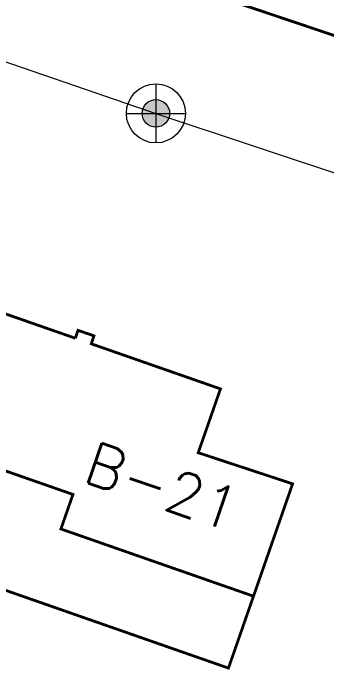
# Model space of a CAD drawing. Header units: inches. Extents: x 350994 to 353538, y 1581369 to 1583842.
# Drawn here: x 351470.97 to 351482.12, y 1583358.05 to 1583381.84 of the extents above; entities that cross this region are included whole.
import ezdxf
from ezdxf.enums import TextEntityAlignment as Align

# ---------------------------------------------------------------- set-up
doc = ezdxf.new("R2010")
doc.units = ezdxf.units.IN
doc.header["$MEASUREMENT"] = 0
doc.linetypes.add('1', pattern=[0])
doc.linetypes.add('ACAD_ISO03W100', pattern=[30, 12, -18])
for name, color, linetype in [('BOUNDARY', 5, 'Continuous'), ('BULDING', 5, '1'), ('CW', 94, '1'), ('EP TF', 5, 'Continuous'), ("ROAD'S", 1, '1')]:
    doc.layers.add(name, color=color, linetype=linetype)
doc.styles.add('ROMANS', font='ROMANS.shx')
doc.styles.get("Standard").update_dxf_attribs({"font": 'arial.ttf'})
doc.linetypes.add('SILT_FENCE', pattern='A,0.5,-0.2,["EP",Standard,S=0.1,R=0,X=-0.1,Y=-0.05],-0.2', length=0.9)

# ---------------------------------------------------------------- blocks, each defined once
blk = doc.blocks.new('EP1')
at = {"layer": 'EP TF', "lineweight": 5}
h = blk.add_hatch(color=252, dxfattribs=at)
edge = h.paths.add_edge_path()
edge.add_arc((351339.771, 1583222.914), 0.49, 0, 360)
at = {"layer": 'EP TF', "color": 252, "lineweight": 5}
for points in [[(351339.771, 1583223.964), (351339.771, 1583221.864)], [(351338.721, 1583222.914), (351340.821, 1583222.914)]]:
    blk.add_lwpolyline(points, dxfattribs=at)
for radius in [1.05, 0.49]:
    blk.add_circle((351339.771, 1583222.914), radius, dxfattribs=at)

msp = doc.modelspace()

# ---------------------------------------------------------------- linework, layer by layer
at = {"layer": 'BOUNDARY', "lineweight": 5, "elevation": 96.499}
msp.add_lwpolyline([(351473.178, 1583370.285, 0.1, 0.1, 0), (351473.275, 1583370.57, 0.1, 0.1, 0), (351473.842, 1583370.375, 0.1, 0.1, 0), (351473.748, 1583370.091, 0.1, 0.1, 0), (351473.748, 1583370.091, 0.1, 0.1, 0), (351478.345, 1583368.489, 0.1, 0.1, 0), (351477.554, 1583366.22, 0.1, 0.1, 0), (351480.913, 1583365.114, 0.1, 0.1, 0), (351479.521, 1583361.12, 0.1, 0.1, 0), (351472.666, 1583363.509, 0.1, 0.1, 0), (351473.094, 1583364.737, 0.1, 0.1, 0), (351470.474, 1583365.65, 0.1, 0.1, 0), (351470.046, 1583364.422, 0.1, 0.1, 0), (351463.191, 1583366.811, 0.1, 0.1, 0), (351464.583, 1583370.805, 0.1, 0.1, 0), (351467.814, 1583369.679, 0.1, 0.1, 0), (351468.585, 1583371.89, 0.1, 0.1, 0), (351473.179, 1583370.289, 0, 0, 0)], format="xyseb", dxfattribs=at)
at = {"layer": 'CW', "linetype": 'ACAD_ISO03W100', "lineweight": 5, "ltscale": 0.1, "const_width": 0.1, "elevation": 96.37}
msp.add_lwpolyline([(351479.521, 1583361.12), (351478.63, 1583358.564), (351462.3, 1583364.255), (351463.191, 1583366.811)], dxfattribs=at)
at = {"layer": 'EP TF', "color": 252, "linetype": 'SILT_FENCE', "lineweight": 5, "ltscale": 6, "elevation": 95.763}
msp.add_lwpolyline([(351424.121, 1583396.136), (351424.121, 1583396.136), (351476.045, 1583378.281), (351504.149, 1583368.955), (351532.072, 1583359.602), (351558.759, 1583350.648), (351586.495, 1583340.838), (351586.495, 1583340.838)], dxfattribs=at)
at = {"layer": "ROAD'S", "lineweight": 5, "const_width": 0.1}
msp.add_lwpolyline([(351411.935, 1583346.868), (351414.522, 1583345.681), (351483.08, 1583321.341), (351517.089, 1583309.894), (351589.218, 1583285.857), (351593.825, 1583286.369), (351610.496, 1583337.07), (351608.719, 1583338.561), (351606.603, 1583339.31), (351528, 1583365.739), (351449.988, 1583391.929), (351428.689, 1583399.389), (351425.433, 1583399.196), (351423.571, 1583399.178), (351410.233, 1583349.25)], close=True, dxfattribs=at)

# ---------------------------------------------------------------- block references
at = {"layer": 'EP TF', "color": 1, "lineweight": 5}
msp.add_blockref('EP1', (136.274, 155.367, 95.763), dxfattribs=at)

# ---------------------------------------------------------------- texts
at = {"layer": 'BULDING', "color": 0, "linetype": 'Continuous', "lineweight": 9, "style": 'ROMANS'}
msp.add_text('B-21', height=1.5, rotation=341.0931, dxfattribs=at).set_placement((351476.279, 1583365.023, 92.515), align=Align.MIDDLE_CENTER)

doc.saveas('drawing.dxf')
